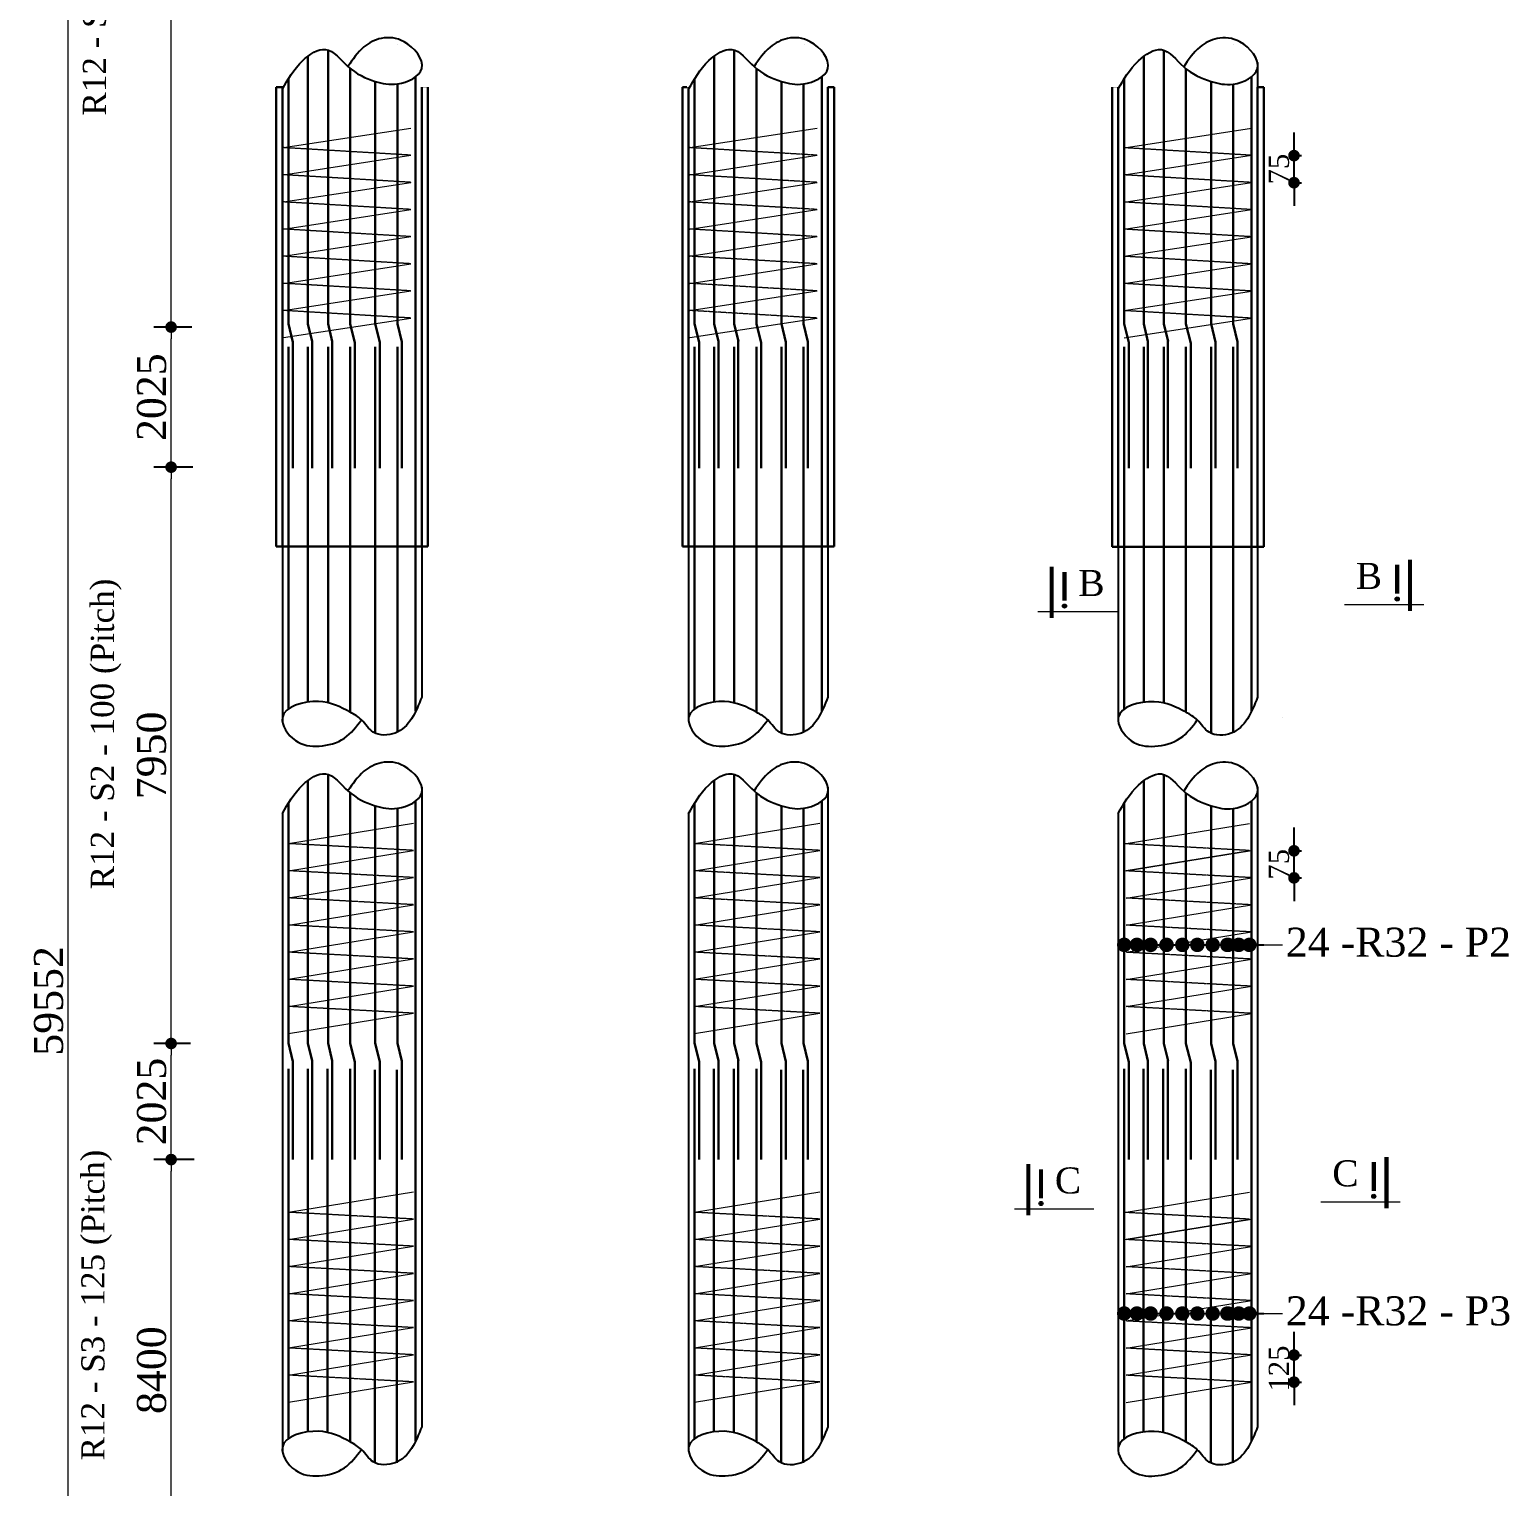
# Model space of a CAD drawing. Header units: millimetres. Extents: x -684453 to 35267, y -286696 to 273430.
# Drawn here: x -289080 to -276332, y 96444 to 108994 of the extents above; entities that cross this region are included whole.
import ezdxf

# ---------------------------------------------------------------- set-up
doc = ezdxf.new("R2010")
doc.units = ezdxf.units.MM
doc.header["$PDMODE"] = 2
doc.linetypes.add('DASHEDX2', pattern=[38.1, 25.4, -12.7])
doc.linetypes.add('HIDDEN', pattern=[9.525, 6.35, -3.175])
doc.layers.get('Defpoints').update_dxf_attribs({"lineweight": 13})
for name, color, linetype, lineweight in [('Binder', 136, 'Continuous', 15), ('dim', 4, 'Continuous', 25), ('Dimision', 4, 'Continuous', 9), ('Pire Line', 11, 'Continuous', 25), ('Reinf.', 12, 'Continuous', 30), ('Steel Casing', 70, 'Continuous', 30), ('Text', 7, 'Continuous', 15)]:
    doc.layers.add(name, color=color, linetype=linetype, lineweight=lineweight)
doc.styles.get("Standard").update_dxf_attribs({"font": 'times.ttf'})
doc.dimstyles.new('ISO-25', dxfattribs={"dimtxt": 175, "dimasz": 100, "dimexe": 65, "dimexo": 115.625, "dimgap": 40, "dimtad": 1, "dimtoh": 1, "dimdec": 0, "dimtxsty": 'Standard', "dimblk": 'DOT', "dimcen": 300, "dimclrd": 256, "dimclre": 256, "dimclrt": 256, "dimadec": 0, "dimazin": 0, "dimtfac": 1, "dimtdec": 0, "dimtix": 1, "dimtmove": 0, "dimatfit": 3, "dimldrblk": 'DOT', "dimfxl": 75, "dimlwd": -1, "dimarcsym": 0})

# ---------------------------------------------------------------- blocks, each defined once
blk = doc.blocks.new('_Dot')
at = {"color": 0, "linetype": 'ByBlock', "lineweight": -2}
blk.add_line((-0.5, 0), (-1, 0), dxfattribs=at)
at = {"color": 0, "linetype": 'ByBlock', "const_width": 0.5}
blk.add_lwpolyline([(-0.25, 0, 1), (0.25, 0, 1)], format="xyb", close=True, dxfattribs=at)
blk = doc.blocks.new('*D367')
at = {"layer": 'Defpoints', "color": 0, "ltscale": 3, "transparency": 16777216}
for p in [(-287861, 100259), (-287579, 100259), (-287548, 99259)]:
    blk.add_point(p, dxfattribs=at)
at = {"layer": 'Dimision', "color": 1, "lineweight": -2, "ltscale": 3, "transparency": 16777216}
for p, q in [((-287694, 100259), (-288011, 100259)), ((-287664, 99259), (-288011, 99259))]:
    blk.add_line(p, q, dxfattribs=at)
at = {"layer": 'Dimision', "ltscale": 3, "transparency": 16777216}
blk.add_line((-287861, 99359), (-287861, 100159), dxfattribs=at)
at = {"layer": 'Dimision', "ltscale": 3, "transparency": 16777216, "xscale": 100, "yscale": 100, "zscale": 100}
for p, rotation in [((-287861, 100259), 90), ((-287861, 99259), 270)]:
    blk.add_blockref('_Dot', p, dxfattribs=dict(at, rotation=rotation))
at = {"layer": 'Dimision', "ltscale": 3, "transparency": 16777216, "insert": (-288028, 99759), "char_height": 250, "attachment_point": 5, "rotation": 90}
blk.add_mtext('2025', dxfattribs=at)
blk = doc.blocks.new('*D360')
at = {"layer": 'Defpoints', "color": 0, "ltscale": 3, "transparency": 16777216}
for p in [(-287861, 106431), (-287567, 106431), (-287560, 105224)]:
    blk.add_point(p, dxfattribs=at)
at = {"layer": 'Dimision', "color": 1, "lineweight": -2, "ltscale": 3, "transparency": 16777216}
for p, q in [((-287683, 106431), (-288011, 106431)), ((-287675, 105224), (-288011, 105224))]:
    blk.add_line(p, q, dxfattribs=at)
at = {"layer": 'Dimision', "ltscale": 3, "transparency": 16777216}
blk.add_line((-287861, 105324), (-287861, 106331), dxfattribs=at)
at = {"layer": 'Dimision', "ltscale": 3, "transparency": 16777216, "xscale": 100, "yscale": 100, "zscale": 100}
for p, rotation in [((-287861, 106431), 90), ((-287861, 105224), 270)]:
    blk.add_blockref('_Dot', p, dxfattribs=dict(at, rotation=rotation))
at = {"layer": 'Dimision', "ltscale": 3, "transparency": 16777216, "insert": (-288028, 105827), "char_height": 250, "attachment_point": 5, "rotation": 90}
blk.add_mtext('2025', dxfattribs=at)
blk = doc.blocks.new('*D362')
at = {"layer": 'Defpoints', "color": 0, "ltscale": 3, "transparency": 16777216}
for p in [(-287861, 99259), (-287548, 99259), (-287579, 95631)]:
    blk.add_point(p, dxfattribs=at)
at = {"layer": 'Dimision', "color": 1, "lineweight": -2, "ltscale": 3, "transparency": 16777216}
for p, q in [((-287664, 99259), (-288011, 99259)), ((-287694, 95631), (-288011, 95631))]:
    blk.add_line(p, q, dxfattribs=at)
at = {"layer": 'Dimision', "ltscale": 3, "transparency": 16777216}
blk.add_line((-287861, 95731), (-287861, 99159), dxfattribs=at)
at = {"layer": 'Dimision', "ltscale": 3, "transparency": 16777216, "xscale": 100, "yscale": 100, "zscale": 100}
for p, rotation in [((-287861, 99259), 90), ((-287861, 95631), 270)]:
    blk.add_blockref('_Dot', p, dxfattribs=dict(at, rotation=rotation))
at = {"layer": 'Dimision', "ltscale": 3, "transparency": 16777216, "insert": (-288028, 97445), "char_height": 250, "attachment_point": 5, "rotation": 90}
blk.add_mtext('8400', dxfattribs=at)
blk = doc.blocks.new('*D363')
at = {"layer": 'Defpoints', "color": 0, "ltscale": 3, "transparency": 16777216}
for p in [(-287861, 105224), (-287560, 105224), (-287579, 100259)]:
    blk.add_point(p, dxfattribs=at)
at = {"layer": 'Dimision', "color": 1, "lineweight": -2, "ltscale": 3, "transparency": 16777216}
for p, q in [((-287675, 105224), (-288011, 105224)), ((-287694, 100259), (-288011, 100259))]:
    blk.add_line(p, q, dxfattribs=at)
at = {"layer": 'Dimision', "ltscale": 3, "transparency": 16777216}
blk.add_line((-287861, 100359), (-287861, 105124), dxfattribs=at)
at = {"layer": 'Dimision', "ltscale": 3, "transparency": 16777216, "xscale": 100, "yscale": 100, "zscale": 100}
for p, rotation in [((-287861, 105224), 90), ((-287861, 100259), 270)]:
    blk.add_blockref('_Dot', p, dxfattribs=dict(at, rotation=rotation))
at = {"layer": 'Dimision', "ltscale": 3, "transparency": 16777216, "insert": (-288029, 102741), "char_height": 250, "attachment_point": 5, "rotation": 90}
blk.add_mtext('7950', dxfattribs=at)
blk = doc.blocks.new('*D364')
at = {"layer": 'Defpoints', "color": 0, "ltscale": 3, "transparency": 16777216}
for p in [(-287861, 112754), (-287538, 112754), (-287567, 106431)]:
    blk.add_point(p, dxfattribs=at)
at = {"layer": 'Dimision', "color": 1, "lineweight": -2, "ltscale": 3, "transparency": 16777216}
for p, q in [((-287654, 112754), (-288011, 112754)), ((-287683, 106431), (-288011, 106431))]:
    blk.add_line(p, q, dxfattribs=at)
at = {"layer": 'Dimision', "ltscale": 3, "transparency": 16777216}
blk.add_line((-287861, 106531), (-287861, 112654), dxfattribs=at)
at = {"layer": 'Dimision', "ltscale": 3, "transparency": 16777216, "xscale": 100, "yscale": 100, "zscale": 100}
for p, rotation in [((-287861, 112754), 90), ((-287861, 106431), 270)]:
    blk.add_blockref('_Dot', p, dxfattribs=dict(at, rotation=rotation))
at = {"layer": 'Dimision', "ltscale": 3, "transparency": 16777216, "insert": (-288029, 109592), "char_height": 250, "attachment_point": 5, "rotation": 90}
blk.add_mtext('7950', dxfattribs=at)
blk = doc.blocks.new('*D368')
at = {"layer": 'Defpoints', "color": 0, "ltscale": 3, "transparency": 16777216}
for p in [(-288749, 116816), (-288361, 116816), (-288194, 84437)]:
    blk.add_point(p, dxfattribs=at)
at = {"layer": 'Dimision', "color": 1, "lineweight": -2, "ltscale": 3, "transparency": 16777216}
for p, q in [((-288477, 116816), (-288899, 116816)), ((-288310, 84437), (-288899, 84437))]:
    blk.add_line(p, q, dxfattribs=at)
at = {"layer": 'Dimision', "ltscale": 3, "transparency": 16777216}
blk.add_line((-288749, 84537), (-288749, 116716), dxfattribs=at)
at = {"layer": 'Dimision', "ltscale": 3, "transparency": 16777216, "xscale": 100, "yscale": 100, "zscale": 100}
for p, rotation in [((-288749, 116816), 90), ((-288749, 84437), 270)]:
    blk.add_blockref('_Dot', p, dxfattribs=dict(at, rotation=rotation))
at = {"layer": 'Dimision', "ltscale": 3, "transparency": 16777216, "insert": (-288916, 100626), "char_height": 250, "attachment_point": 5, "rotation": 90}
blk.add_mtext('59552', dxfattribs=at)
blk = doc.blocks.new('*D372')
at = {"layer": 'Defpoints', "color": 0, "ltscale": 3, "transparency": 16777216}
for p in [(-278597, 107908), (-278188, 107908), (-278612, 107675)]:
    blk.add_point(p, dxfattribs=at)
at = {"layer": 'Pire Line', "linetype": 'Continuous', "ltscale": 3, "transparency": 16777216}
for p, q in [((-278188, 108008), (-278188, 108108)), ((-278188, 107675), (-278188, 107908)), ((-278188, 107575), (-278188, 107475))]:
    blk.add_line(p, q, dxfattribs=at)
at = {"layer": 'Pire Line', "linetype": 'Continuous', "lineweight": -2, "ltscale": 3, "transparency": 16777216}
for p, q in [((-278223, 107908), (-278123, 107908)), ((-278223, 107675), (-278123, 107675))]:
    blk.add_line(p, q, dxfattribs=at)
at = {"layer": 'Pire Line', "ltscale": 3, "transparency": 16777216, "xscale": 100, "yscale": 100, "zscale": 100}
for p, rotation in [((-278188, 107908), 270), ((-278188, 107675), 90)]:
    blk.add_blockref('_Dot', p, dxfattribs=dict(at, rotation=rotation))
at = {"layer": 'Pire Line', "ltscale": 3, "transparency": 16777216, "insert": (-278318, 107792), "char_height": 175, "attachment_point": 5, "rotation": 90}
blk.add_mtext('75', dxfattribs=at)
blk = doc.blocks.new('*D431')
at = {"layer": 'Defpoints', "color": 0, "ltscale": 3, "transparency": 16777216}
for p in [(-278597, 101919), (-278188, 101919), (-278612, 101686)]:
    blk.add_point(p, dxfattribs=at)
at = {"layer": 'Pire Line', "linetype": 'Continuous', "ltscale": 3, "transparency": 16777216}
for p, q in [((-278188, 102019), (-278188, 102119)), ((-278188, 101686), (-278188, 101919)), ((-278188, 101586), (-278188, 101486))]:
    blk.add_line(p, q, dxfattribs=at)
at = {"layer": 'Pire Line', "linetype": 'Continuous', "lineweight": -2, "ltscale": 3, "transparency": 16777216}
for p, q in [((-278223, 101919), (-278123, 101919)), ((-278223, 101686), (-278123, 101686))]:
    blk.add_line(p, q, dxfattribs=at)
at = {"layer": 'Pire Line', "ltscale": 3, "transparency": 16777216, "xscale": 100, "yscale": 100, "zscale": 100}
for p, rotation in [((-278188, 101919), 270), ((-278188, 101686), 90)]:
    blk.add_blockref('_Dot', p, dxfattribs=dict(at, rotation=rotation))
at = {"layer": 'Pire Line', "ltscale": 3, "transparency": 16777216, "insert": (-278318, 101803), "char_height": 175, "attachment_point": 5, "rotation": 90}
blk.add_mtext('75', dxfattribs=at)
blk = doc.blocks.new('*D434')
at = {"layer": 'Defpoints', "color": 0, "ltscale": 3, "transparency": 16777216}
for p in [(-278597, 97575), (-278188, 97575), (-278612, 97342)]:
    blk.add_point(p, dxfattribs=at)
at = {"layer": 'Pire Line', "linetype": 'Continuous', "ltscale": 3, "transparency": 16777216}
for p, q in [((-278188, 97675), (-278188, 97775)), ((-278188, 97342), (-278188, 97575)), ((-278188, 97242), (-278188, 97142))]:
    blk.add_line(p, q, dxfattribs=at)
at = {"layer": 'Pire Line', "linetype": 'Continuous', "lineweight": -2, "ltscale": 3, "transparency": 16777216}
for p, q in [((-278223, 97575), (-278123, 97575)), ((-278223, 97342), (-278123, 97342))]:
    blk.add_line(p, q, dxfattribs=at)
at = {"layer": 'Pire Line', "ltscale": 3, "transparency": 16777216, "xscale": 100, "yscale": 100, "zscale": 100}
for p, rotation in [((-278188, 97575), 270), ((-278188, 97342), 90)]:
    blk.add_blockref('_Dot', p, dxfattribs=dict(at, rotation=rotation))
at = {"layer": 'Pire Line', "ltscale": 3, "transparency": 16777216, "insert": (-278317, 97459), "char_height": 175, "attachment_point": 5, "rotation": 90}
blk.add_mtext('125', dxfattribs=at)

msp = doc.modelspace()

# ---------------------------------------------------------------- hatches: boundary and pattern name
at = {"layer": 'Text'}
for points in [[(-280164.9, 104045.3, 1), (-280164.9, 104009.4, 1)], [(-277298.9, 104106.7, -1), (-277298.9, 104070.8, -1)], [(-277501, 98960, -1), (-277501, 98924.1, -1)], [(-280367.1, 98898.6, 1), (-280367.1, 98862.8, 1)]]:
    msp.add_hatch(color=256, dxfattribs=at).paths.add_polyline_path(points)

# ---------------------------------------------------------------- linework, layer by layer
at = {"layer": 'Binder', "ltscale": 5}
for p, q in [((-286892.2, 107976.8), (-285796.2, 108145.5)), ((-283392.8, 107976.7), (-282296.9, 108145.4)), ((-279650.5, 107975.7), (-278554.6, 108144.4)), ((-286892.2, 107743), (-285796.2, 107911.7)), ((-283392.8, 107742.9), (-282296.9, 107911.5)), ((-279650.5, 107741.9), (-278554.6, 107910.6)), ((-286892.2, 107509.2), (-285796.2, 107677.9)), ((-283392.8, 107509.1), (-282296.9, 107677.7)), ((-279650.5, 107508.1), (-278554.6, 107676.8)), ((-286892.2, 107275.4), (-285796.2, 107444.1)), ((-283392.8, 107275.3), (-282296.9, 107443.9)), ((-279650.5, 107274.3), (-278554.6, 107443)), ((-286892.2, 107041.6), (-285796.2, 107210.2)), ((-283392.8, 107041.5), (-282296.9, 107210.1)), ((-279650.5, 107040.5), (-278554.6, 107209.2)), ((-286892.2, 106807.8), (-285796.2, 106976.4)), ((-283392.8, 106807.6), (-282296.9, 106976.3)), ((-279650.5, 106806.7), (-278554.6, 106975.4)), ((-286892.2, 106574), (-285796.2, 106742.6)), ((-283392.8, 106573.8), (-282296.9, 106742.5)), ((-279650.5, 106572.9), (-278554.6, 106741.5)), ((-286892.2, 106340.1), (-285796.2, 106508.8)), ((-283392.8, 106340), (-282296.9, 106508.7)), ((-279650.5, 106339.1), (-278554.6, 106507.7)), ((-286850.5, 101981.2), (-285771.7, 102156.3)), ((-283351.2, 101981.1), (-282272.4, 102156.2)), ((-279650.5, 101980.1), (-278571.7, 102155.3)), ((-286850.5, 101747.4), (-285771.7, 101922.5)), ((-283351.2, 101747.3), (-282272.4, 101922.4)), ((-279650.5, 101746.3), (-278571.7, 101921.4)), ((-279633.4, 101746.3), (-278554.6, 101921.4)), ((-286850.5, 101513.6), (-285771.7, 101688.7)), ((-283351.2, 101513.5), (-282272.4, 101688.6)), ((-279633.4, 101512.5), (-278554.6, 101687.6)), ((-286850.5, 101279.8), (-285771.7, 101454.9)), ((-283351.2, 101279.6), (-282272.4, 101454.8)), ((-279633.4, 101278.7), (-278554.6, 101453.8)), ((-286850.5, 101046), (-285771.7, 101221.1)), ((-283351.2, 101045.8), (-282272.4, 101221)), ((-279633.4, 101044.9), (-278554.6, 101220)), ((-286850.5, 100812.1), (-285771.7, 100987.3)), ((-283351.2, 100812), (-282272.4, 100987.2)), ((-279633.4, 100811.1), (-278554.6, 100986.2)), ((-286850.5, 100578.3), (-285771.7, 100753.5)), ((-283351.2, 100578.2), (-282272.4, 100753.4)), ((-279633.4, 100577.3), (-278554.6, 100752.4)), ((-286850.5, 100344.5), (-285771.7, 100519.7)), ((-283351.2, 100344.4), (-282272.4, 100519.6)), ((-279633.4, 100343.4), (-278554.6, 100518.6)), ((-286850.5, 98805.2), (-285771.7, 98980.3)), ((-283351.2, 98805), (-282272.4, 98980.2)), ((-279650.5, 98804.1), (-278571.7, 98979.2)), ((-286850.5, 98571.4), (-285771.7, 98746.5)), ((-283351.2, 98571.2), (-282272.4, 98746.4)), ((-279650.5, 98570.3), (-278571.7, 98745.4)), ((-279633.4, 98570.3), (-278554.6, 98745.4)), ((-286850.5, 98337.5), (-285771.7, 98512.7)), ((-283351.2, 98337.4), (-282272.4, 98512.6)), ((-279633.4, 98336.5), (-278554.6, 98511.6)), ((-286850.5, 98103.7), (-285771.7, 98278.9)), ((-283351.2, 98103.6), (-282272.4, 98278.8)), ((-279633.4, 98102.7), (-278554.6, 98277.8)), ((-286850.5, 97869.9), (-285771.7, 98045.1)), ((-283351.2, 97869.8), (-282272.4, 98045)), ((-279633.4, 97868.8), (-278554.6, 98044)), ((-286850.5, 97636.1), (-285771.7, 97811.3)), ((-283351.2, 97636), (-282272.4, 97811.1)), ((-279633.4, 97635), (-278554.6, 97810.2)), ((-286850.5, 97402.3), (-285771.7, 97577.5)), ((-283351.2, 97402.2), (-282272.4, 97577.3)), ((-279633.4, 97401.2), (-278554.6, 97576.4)), ((-286850.5, 97168.5), (-285771.7, 97343.6)), ((-283351.2, 97168.4), (-282272.4, 97343.5)), ((-279633.4, 97167.4), (-278554.6, 97342.6))]:
    msp.add_line(p, q, dxfattribs=at)
at = {"layer": 'Binder', "linetype": 'DASHEDX2', "ltscale": 0.007}
for p, q in [((-285796.2, 107911.7), (-286892.2, 107976.8)), ((-282296.9, 107911.5), (-283392.8, 107976.7)), ((-278554.6, 107910.6), (-279650.5, 107975.7)), ((-285796.2, 107677.9), (-286892.2, 107743)), ((-282296.9, 107677.7), (-283392.8, 107742.9)), ((-278554.6, 107676.8), (-279650.5, 107741.9)), ((-285796.2, 107444.1), (-286892.2, 107509.2)), ((-282296.9, 107443.9), (-283392.8, 107509.1)), ((-278554.6, 107443), (-279650.5, 107508.1)), ((-285796.2, 107210.2), (-286892.2, 107275.4)), ((-282296.9, 107210.1), (-283392.8, 107275.3)), ((-278554.6, 107209.2), (-279650.5, 107274.3)), ((-285796.2, 106976.4), (-286892.2, 107041.6)), ((-282296.9, 106976.3), (-283392.8, 107041.5)), ((-278554.6, 106975.4), (-279650.5, 107040.5)), ((-285796.2, 106742.6), (-286892.2, 106807.8)), ((-282296.9, 106742.5), (-283392.8, 106807.6)), ((-278554.6, 106741.5), (-279650.5, 106806.7)), ((-285796.2, 106508.8), (-286892.2, 106574)), ((-282296.9, 106508.7), (-283392.8, 106573.8)), ((-278554.6, 106507.7), (-279650.5, 106572.9)), ((-285771.7, 101922.5), (-286850.5, 101981.2)), ((-282272.4, 101922.4), (-283351.2, 101981.1)), ((-278571.7, 101921.4), (-279650.5, 101980.1)), ((-285771.7, 101688.7), (-286850.5, 101747.4)), ((-282272.4, 101688.6), (-283351.2, 101747.3)), ((-278554.6, 101687.6), (-279633.4, 101746.3)), ((-285771.7, 101454.9), (-286850.5, 101513.6)), ((-282272.4, 101454.8), (-283351.2, 101513.5)), ((-278554.6, 101453.8), (-279633.4, 101512.5)), ((-285771.7, 101221.1), (-286850.5, 101279.8)), ((-282272.4, 101221), (-283351.2, 101279.6)), ((-278554.6, 101220), (-279633.4, 101278.7)), ((-285771.7, 100987.3), (-286850.5, 101046)), ((-282272.4, 100987.2), (-283351.2, 101045.8)), ((-278554.6, 100986.2), (-279633.4, 101044.9)), ((-285771.7, 100753.5), (-286850.5, 100812.1)), ((-282272.4, 100753.4), (-283351.2, 100812)), ((-278554.6, 100752.4), (-279633.4, 100811.1)), ((-285771.7, 100519.7), (-286850.5, 100578.3)), ((-282272.4, 100519.6), (-283351.2, 100578.2)), ((-278554.6, 100518.6), (-279633.4, 100577.3)), ((-285771.7, 98746.5), (-286850.5, 98805.2)), ((-282272.4, 98746.4), (-283351.2, 98805)), ((-278571.7, 98745.4), (-279650.5, 98804.1)), ((-285771.7, 98512.7), (-286850.5, 98571.4)), ((-282272.4, 98512.6), (-283351.2, 98571.2)), ((-278554.6, 98511.6), (-279633.4, 98570.3)), ((-285771.7, 98278.9), (-286850.5, 98337.5)), ((-282272.4, 98278.8), (-283351.2, 98337.4)), ((-278554.6, 98277.8), (-279633.4, 98336.5)), ((-285771.7, 98045.1), (-286850.5, 98103.7)), ((-282272.4, 98045), (-283351.2, 98103.6)), ((-278554.6, 98044), (-279633.4, 98102.7)), ((-285771.7, 97811.3), (-286850.5, 97869.9)), ((-282272.4, 97811.1), (-283351.2, 97869.8)), ((-278554.6, 97810.2), (-279633.4, 97868.8)), ((-285771.7, 97577.5), (-286850.5, 97636.1)), ((-282272.4, 97577.3), (-283351.2, 97636)), ((-278554.6, 97576.4), (-279633.4, 97635)), ((-285771.7, 97343.6), (-286850.5, 97402.3)), ((-282272.4, 97343.5), (-283351.2, 97402.2)), ((-278554.6, 97342.6), (-279633.4, 97401.2))]:
    msp.add_line(p, q, dxfattribs=at)
at = {"layer": 'dim', "ltscale": 30}
for points in [[(-286902.1, 108481.4), (-286727.8, 108726.2), (-286530.1, 108822.8), (-286337.9, 108674.7), (-286102.3, 108547.6), (-285911.7, 108525.4), (-285702.1, 108658.4), (-285854.4, 108889.2), (-286050.3, 108917.8), (-286200, 108843.9), (-286337.9, 108674.7)], [(-283402.8, 108481.3), (-283228.4, 108726.1), (-283030.8, 108822.7), (-282838.5, 108674.6), (-282603, 108547.4), (-282412.3, 108525.3), (-282202.8, 108658.3), (-282355.1, 108889.1), (-282551, 108917.7), (-282700.7, 108843.8), (-282838.5, 108674.6)], [(-279702.1, 108480.3), (-279527.8, 108725.1), (-279330.1, 108821.7), (-279137.9, 108673.6), (-278902.3, 108546.5), (-278711.7, 108524.4), (-278502.1, 108657.3), (-278654.4, 108888.1), (-278850.3, 108916.7), (-279000, 108842.8), (-279137.9, 108673.6)], [(-285702.1, 103243.7), (-285929.7, 102933.9), (-286119.6, 102941.3), (-286220.8, 103047.3), (-286318.1, 103113.2), (-286592.4, 103205), (-286902.1, 103067.6), (-286790, 102868.9), (-286587.1, 102821.2), (-286368, 102889.9), (-286220.8, 103047.3)], [(-282202.8, 103243.6), (-282430.4, 102933.8), (-282620.3, 102941.2), (-282721.4, 103047.2), (-282818.8, 103113.1), (-283093, 103204.8), (-283402.8, 103067.5), (-283290.6, 102868.8), (-283087.8, 102821.1), (-282868.7, 102889.7), (-282721.4, 103047.2)], [(-278502.1, 103242.7), (-278729.7, 102932.8), (-278919.6, 102940.2), (-279020.8, 103046.2), (-279118.1, 103112.1), (-279392.4, 103203.9), (-279702.1, 103066.6), (-279590, 102867.8), (-279387.1, 102820.1), (-279168, 102888.8), (-279020.8, 103046.2)], [(-286902.2, 102241.3), (-286727.8, 102486.1), (-286530.1, 102582.7), (-286337.9, 102434.6), (-286102.3, 102307.4), (-285911.7, 102285.3), (-285702.1, 102418.3), (-285854.4, 102649.1), (-286050.3, 102677.7), (-286200, 102603.8), (-286337.9, 102434.6)], [(-283402.9, 102241.2), (-283228.4, 102486), (-283030.8, 102582.6), (-282838.5, 102434.5), (-282603, 102307.3), (-282412.3, 102285.2), (-282202.8, 102418.1), (-282355.1, 102649), (-282551, 102677.5), (-282700.7, 102603.7), (-282838.5, 102434.5)], [(-279702.2, 102240.2), (-279527.8, 102485), (-279330.1, 102581.6), (-279137.9, 102433.5), (-278902.3, 102306.4), (-278711.7, 102284.2), (-278502.1, 102417.2), (-278654.4, 102648), (-278850.3, 102676.6), (-279000, 102602.7), (-279137.9, 102433.5)], [(-285702.1, 96957.2), (-285929.7, 96647.4), (-286119.6, 96654.8), (-286220.8, 96760.8), (-286318.1, 96826.7), (-286592.4, 96918.5), (-286902.1, 96781.1), (-286790, 96582.4), (-286587.1, 96534.7), (-286368, 96603.4), (-286220.8, 96760.8)], [(-282202.8, 96957.1), (-282430.4, 96647.3), (-282620.3, 96654.7), (-282721.4, 96760.7), (-282818.8, 96826.6), (-283093, 96918.3), (-283402.8, 96781), (-283290.6, 96582.3), (-283087.8, 96534.6), (-282868.7, 96603.2), (-282721.4, 96760.7)], [(-278502.1, 96956.1), (-278729.7, 96646.3), (-278919.6, 96653.7), (-279020.8, 96759.7), (-279118.1, 96825.6), (-279392.4, 96917.4), (-279702.1, 96780.1), (-279590, 96581.3), (-279387.1, 96533.6), (-279168, 96602.3), (-279020.8, 96759.7)]]:
    msp.add_spline(points, degree=3, dxfattribs=at)
at = {"layer": 'Dimision', "ltscale": 5}
for p, q in [((-285907.1, 108865.9), (-285907.1, 108865.9)), ((-285907.1, 108865.9), (-285907.1, 108865.9)), ((-282407.8, 108865.8), (-282407.8, 108865.8)), ((-282407.8, 108865.8), (-282407.8, 108865.8)), ((-278707.1, 108864.8), (-278707.1, 108864.8)), ((-278707.1, 108864.8), (-278707.1, 108864.8)), ((-278288.2, 103063.9), (-278288.2, 103063.9)), ((-278288.2, 103063.9), (-278288.2, 103063.9)), ((-285907.1, 102625.8), (-285907.1, 102625.8)), ((-285907.1, 102625.8), (-285907.1, 102625.8)), ((-282407.8, 102625.7), (-282407.8, 102625.7)), ((-282407.8, 102625.7), (-282407.8, 102625.7)), ((-278288.2, 101108.9), (-278288.2, 101108.9)), ((-278288.2, 101108.9), (-278288.2, 101108.9)), ((-278288.2, 97932.9), (-278288.2, 97932.9)), ((-278288.2, 97932.9), (-278288.2, 97932.9))]:
    msp.add_line(p, q, dxfattribs=at)
at = {"layer": 'Pire Line', "ltscale": 3}
for p, q in [((-278502.1, 108709.6), (-278502.1, 103242.7)), ((-278502.1, 108709.6), (-278502.1, 103242.7)), ((-285702.1, 108499.2), (-285702.1, 103243.7)), ((-282202.8, 108499.1), (-282202.8, 103243.6)), ((-286902.1, 108481.4), (-286902.1, 103031.9)), ((-283402.8, 108481.3), (-283402.8, 103031.7)), ((-279702.1, 108480.3), (-279702.1, 103030.8)), ((-279702.1, 108480.3), (-279702.1, 103030.8)), ((-285702.1, 102470.6), (-285702.1, 96957.2)), ((-282202.8, 102470.4), (-282202.8, 96957.1)), ((-278502.1, 102469.5), (-278502.1, 101372.2)), ((-278502.1, 102469.5), (-278502.1, 96956.1)), ((-286902.1, 102241.5), (-286902.1, 96745.3)), ((-283402.8, 102241.3), (-283402.8, 96745.2)), ((-279702.1, 102240.4), (-279702.1, 101340.1)), ((-279702.1, 102240.4), (-279702.1, 96744.3))]:
    msp.add_line(p, q, dxfattribs=at)
at = {"layer": 'Reinf.', "ltscale": 5}
for p, q in [((-286682.3, 106458.6), (-286682.3, 108765)), ((-286509.3, 106458.6), (-286509.3, 108817.9)), ((-283182.9, 106458.4), (-283182.9, 108764.9)), ((-283009.9, 106458.4), (-283009.9, 108817.8)), ((-279482.3, 106457.5), (-279482.3, 108763.9)), ((-279309.3, 106457.5), (-279309.3, 108816.9)), ((-286318.5, 106458.6), (-286318.5, 108658.1)), ((-282819.1, 106458.4), (-282819.1, 108657.9)), ((-279118.5, 106457.5), (-279118.5, 108657)), ((-286102.3, 106458.6), (-286102.3, 108547.6)), ((-282603, 106458.4), (-282603, 108547.4)), ((-278902.3, 106457.5), (-278902.3, 108546.5)), ((-286850.5, 106458.6), (-286811.7, 106300)), ((-286682.3, 106458.6), (-286646, 106306.6)), ((-286509.3, 106458.6), (-286473, 106306.6)), ((-286318.5, 106458.6), (-286277.6, 106294.8)), ((-286102.3, 106458.6), (-286064.2, 106301.8)), ((-285911.7, 106458.6), (-285874.8, 106305)), ((-283351.2, 106458.4), (-283312.4, 106299.8)), ((-283182.9, 106458.4), (-283146.6, 106306.4)), ((-283009.9, 106458.4), (-282973.6, 106306.4)), ((-282819.1, 106458.4), (-282778.3, 106294.7)), ((-282603, 106458.4), (-282564.8, 106301.7)), ((-282412.3, 106458.4), (-282375.4, 106304.9)), ((-279650.5, 106457.5), (-279611.7, 106298.9)), ((-279482.3, 106457.5), (-279446, 106305.5)), ((-279309.3, 106457.5), (-279273, 106305.5)), ((-279118.5, 106457.5), (-279077.6, 106293.7)), ((-278902.3, 106457.5), (-278864.2, 106300.7)), ((-278711.7, 106457.5), (-278674.8, 106303.9)), ((-286811.7, 105215.6), (-286811.7, 106300)), ((-286682.3, 103200.5), (-286682.3, 106261.4)), ((-286646, 105215.6), (-286646, 106306.6)), ((-286509.3, 103194), (-286509.3, 106261.4)), ((-286474.9, 105215.6), (-286474.9, 106311.7)), ((-286318.5, 103113.4), (-286318.5, 106261.4)), ((-286277.6, 105215.6), (-286277.6, 106294.8)), ((-286102.3, 102932.1), (-286102.3, 106261.4)), ((-286064.2, 105215.6), (-286064.2, 106301.8)), ((-285874.8, 105215.6), (-285874.8, 106305)), ((-283312.4, 105215.5), (-283312.4, 106299.8)), ((-283182.9, 103200.4), (-283182.9, 106261.3)), ((-283146.6, 105215.5), (-283146.6, 106306.4)), ((-283009.9, 103193.9), (-283009.9, 106261.3)), ((-282975.6, 105215.5), (-282975.6, 106311.6)), ((-282819.1, 103113.3), (-282819.1, 106261.3)), ((-282778.3, 105215.5), (-282778.3, 106294.7)), ((-282603, 102932), (-282603, 106261.3)), ((-282564.8, 105215.5), (-282564.8, 106301.7)), ((-282375.4, 105215.5), (-282375.4, 106304.9)), ((-279611.7, 105214.5), (-279611.7, 106298.9)), ((-279482.3, 103199.4), (-279482.3, 106260.3)), ((-279446, 105214.5), (-279446, 106305.5)), ((-279309.3, 103192.9), (-279309.3, 106260.3)), ((-279274.9, 105214.5), (-279274.9, 106310.6)), ((-279118.5, 103112.3), (-279118.5, 106260.3)), ((-279077.6, 105214.5), (-279077.6, 106293.7)), ((-278902.3, 102931), (-278902.3, 106260.3)), ((-278864.2, 105214.5), (-278864.2, 106300.7)), ((-278674.8, 105214.5), (-278674.8, 106303.9)), ((-286682.3, 100261.5), (-286682.3, 102524.9)), ((-286509.3, 100261.5), (-286509.3, 102577.8)), ((-283182.9, 100261.4), (-283182.9, 102524.8)), ((-283009.9, 100261.4), (-283009.9, 102577.7)), ((-279482.3, 100260.4), (-279482.3, 102523.8)), ((-279309.3, 100260.4), (-279309.3, 102576.7)), ((-286318.5, 100261.5), (-286318.5, 102417.9)), ((-282819.1, 100261.4), (-282819.1, 102417.8)), ((-279118.5, 100260.4), (-279118.5, 102416.9)), ((-286102.3, 100261.5), (-286102.3, 102307.4)), ((-282603, 100261.4), (-282603, 102307.3)), ((-278902.3, 100260.4), (-278902.3, 102306.4)), ((-286850.5, 100261.5), (-286811.7, 100102.9)), ((-286682.3, 100261.5), (-286646, 100109.5)), ((-286509.3, 100261.5), (-286473, 100109.5)), ((-286318.5, 100261.5), (-286277.6, 100097.8)), ((-286102.3, 100261.5), (-286064.2, 100104.7)), ((-285911.7, 100261.5), (-285874.8, 100108)), ((-283351.2, 100261.4), (-283312.4, 100102.8)), ((-283182.9, 100261.4), (-283146.6, 100109.4)), ((-283009.9, 100261.4), (-282973.6, 100109.4)), ((-282819.1, 100261.4), (-282778.3, 100097.7)), ((-282603, 100261.4), (-282564.8, 100104.6)), ((-282412.3, 100261.4), (-282375.4, 100107.9)), ((-279650.5, 100260.4), (-279611.7, 100101.9)), ((-279482.3, 100260.4), (-279446, 100108.5)), ((-279309.3, 100260.4), (-279273, 100108.5)), ((-279118.5, 100260.4), (-279077.6, 100096.7)), ((-278902.3, 100260.4), (-278864.2, 100103.7)), ((-278711.7, 100260.4), (-278674.8, 100106.9)), ((-286811.7, 99258.6), (-286811.7, 100102.9)), ((-286646, 99258.6), (-286646, 100109.5)), ((-286474.9, 99258.6), (-286474.9, 100114.7)), ((-286277.6, 99258.6), (-286277.6, 100097.8)), ((-286064.2, 99258.6), (-286064.2, 100104.7)), ((-285874.8, 99258.6), (-285874.8, 100108)), ((-283312.4, 99258.6), (-283312.4, 100102.8)), ((-283146.6, 99258.6), (-283146.6, 100109.4)), ((-282975.6, 99258.6), (-282975.6, 100114.6)), ((-282778.3, 99258.6), (-282778.3, 100097.7)), ((-282564.8, 99258.6), (-282564.8, 100104.6)), ((-282375.4, 99258.6), (-282375.4, 100107.9)), ((-279611.7, 99258.6), (-279611.7, 100101.9)), ((-279446, 99258.6), (-279446, 100108.5)), ((-279274.9, 99258.6), (-279274.9, 100113.6)), ((-279077.6, 99258.6), (-279077.6, 100096.7)), ((-278864.2, 99258.6), (-278864.2, 100103.7)), ((-278674.8, 99258.6), (-278674.8, 100106.9)), ((-286318.5, 96826.9), (-286318.5, 100041)), ((-282819.1, 96826.7), (-282819.1, 100040.9)), ((-279118.5, 96825.8), (-279118.5, 100039.9))]:
    msp.add_line(p, q, dxfattribs=at)
for points in [[(-286850.5, 106458.6), (-286850.5, 108570.7)], [(-285911.7, 106458.6), (-285911.7, 108525.4)], [(-285754.6, 103121.2), (-285754.6, 108587.4)], [(-283351.2, 106458.4), (-283351.2, 108570.5)], [(-282412.3, 106458.4), (-282412.3, 108525.3)], [(-282255.3, 103121.1), (-282255.3, 108587.3)], [(-279650.5, 106457.5), (-279650.5, 108569.6)], [(-278711.7, 106457.5), (-278711.7, 108524.4)], [(-278554.6, 103120.1), (-278554.6, 108586.3)], [(-286850.5, 103141.6), (-286850.5, 106261.4)], [(-285911.7, 102941.7), (-285911.7, 106261.4)], [(-283351.2, 103141.4), (-283351.2, 106261.3)], [(-282412.3, 102941.5), (-282412.3, 106261.3)], [(-279650.5, 103140.5), (-279650.5, 106260.3)], [(-278711.7, 102940.6), (-278711.7, 106260.3)], [(-286850.5, 100261.5), (-286850.5, 102330.6)], [(-285911.7, 100261.5), (-285911.7, 102285.3)], [(-285754.6, 96834.7), (-285754.6, 102347.3)], [(-283351.2, 100261.4), (-283351.2, 102330.5)], [(-282412.3, 100261.4), (-282412.3, 102285.2)], [(-282255.3, 96834.6), (-282255.3, 102347.2)], [(-279650.5, 100260.4), (-279650.5, 102329.5)], [(-278711.7, 100260.4), (-278711.7, 102284.2)], [(-278554.6, 96833.6), (-278554.6, 102346.2)], [(-286850.5, 96855.1), (-286850.5, 100041)], [(-286684.8, 96913.6), (-286684.8, 100041)], [(-286513.8, 96908.5), (-286513.8, 100041)], [(-286105.3, 96647.2), (-286105.3, 100033)], [(-285915.9, 96647.2), (-285915.9, 100033)], [(-283351.2, 96854.9), (-283351.2, 100040.9)], [(-283185.5, 96913.5), (-283185.5, 100040.9)], [(-283014.5, 96908.4), (-283014.5, 100040.9)], [(-282606, 96647.1), (-282606, 100032.9)], [(-282416.6, 96647.1), (-282416.6, 100032.9)], [(-279650.5, 96854), (-279650.5, 100039.9)], [(-279484.8, 96912.5), (-279484.8, 100039.9)], [(-279313.8, 96907.4), (-279313.8, 100039.9)], [(-278905.3, 96646.1), (-278905.3, 100032)], [(-278715.9, 96646.1), (-278715.9, 100032)]]:
    msp.add_lwpolyline(points, dxfattribs=at)
at = {"layer": 'Steel Casing', "linetype": 'HIDDEN', "ltscale": 0.3}
for p, q in [((-286955.4, 108499.2), (-286902.1, 108499.2)), ((-285702.1, 108499.2), (-285648.8, 108499.2)), ((-283456.1, 108499.1), (-283402.8, 108499.1)), ((-282202.8, 108499.1), (-282149.5, 108499.1)), ((-279755.4, 108498.1), (-279702.1, 108498.1)), ((-278502.1, 108498.1), (-278448.8, 108498.1))]:
    msp.add_line(p, q, dxfattribs=at)
at = {"layer": 'Steel Casing', "linetype": 'Continuous', "ltscale": 0.3}
for p, q in [((-286955.5, 104540.1), (-285648.8, 104540.1)), ((-283456.2, 104539.9), (-282149.5, 104539.9)), ((-279755.5, 104539), (-278448.8, 104539))]:
    msp.add_line(p, q, dxfattribs=at)
for points in [[(-286955.5, 108499.2), (-286955.5, 104540.1)], [(-286902.2, 104540.1), (-286902.1, 108499.2)], [(-285702.1, 108499.2), (-285702.2, 104540.1)], [(-285648.8, 104540.1), (-285648.8, 108499.2)], [(-283456.1, 108499.1), (-283456.2, 104539.9)], [(-283402.8, 104539.9), (-283402.8, 108499.1)], [(-282202.8, 108499.1), (-282202.8, 104539.9)], [(-282149.5, 104539.9), (-282149.5, 108499.1)], [(-279755.5, 108498.1), (-279755.5, 104539)], [(-279702.2, 104539), (-279702.1, 108498.1)], [(-278502.1, 108498.1), (-278502.2, 104539)], [(-278448.8, 104539), (-278448.8, 108498.1)]]:
    msp.add_lwpolyline(points, dxfattribs=at)
at = {"layer": 'Text'}
for p, q in [((-277754.2, 104040.6), (-277070, 104040.6)), ((-279709.7, 103979.2), (-280393.8, 103979.2)), ((-279911.8, 98832.6), (-280595.9, 98832.6)), ((-277956.3, 98893.9), (-277272.1, 98893.9))]:
    msp.add_line(p, q, dxfattribs=at)
at = {"layer": 'Text', "const_width": 35.9}
for points in [[(-277188.7, 103985.7), (-277188.7, 104428.1)], [(-280275.2, 103924.3), (-280275.2, 104366.7)], [(-280164.9, 104072.9), (-280164.9, 104322.4)], [(-277298.9, 104134.2), (-277298.9, 104383.7)], [(-280477.3, 98777.7), (-280477.3, 99220.1)], [(-280367.1, 98926.2), (-280367.1, 99175.7)], [(-277501, 98987.6), (-277501, 99237.1)], [(-277390.8, 98839.1), (-277390.8, 99281.4)]]:
    msp.add_lwpolyline(points, dxfattribs=at)
at = {"layer": 'Text'}
for centre in [(-280164.9, 104027.4), (-277298.9, 104088.7), (-277501, 98942.1), (-280367.1, 98880.7)]:
    msp.add_circle(centre, 17.9, dxfattribs=at)

# ---------------------------------------------------------------- texts
at = {"layer": 'Dimision', "ltscale": 3, "char_height": 200, "attachment_point": 5, "rotation": 90}
for s, insert in [('R12 - S1 - 75 (Pitch)', (-288489.3, 109515.7)), ('R12 - S2 - 100 (Pitch)', (-288420.8, 102925.6)), ('R12 - S3 - 125 (Pitch)', (-288502.5, 98005.5))]:
    msp.add_mtext(s, dxfattribs=dict(at, insert=insert))
at = {"layer": 'Text'}
for s, height, p in [('B', 224.2, (-280045.9, 104114.1)), ('B', 224.2, (-277655.8, 104175.4)), ('24 -R32 - P2', 250, (-278258.2, 101007)), ('C', 224.2, (-280248, 98967.4)), ('C', 224.2, (-277857.9, 99028.8)), ('24 -R32 - P3', 250, (-278258.2, 97831))]:
    msp.add_text(s, height=height, dxfattribs=at).set_placement(p)

# ---------------------------------------------------------------- dimensions: what is measured, and where the dimension line sits
at = {"layer": 'Dimision', "ltscale": 3}
for base, p1, p2, text, picture, middle in [((-288748.7, 116815.6), (-288194.5, 84436.8), (-288361.3, 116815.6), '59552', '*D368', (-288916.2, 100626.2)), ((-287861.2, 112754.1), (-287567.4, 106430.7), (-287538.2, 112754.1), '7950', '*D364', (-288028.7, 109592.4)), ((-287861.2, 106430.7), (-287559.7, 105223.8), (-287567.4, 106430.7), '2025', '*D360', (-288028.4, 105827.2)), ((-287861.2, 105223.8), (-287578.6, 100258.7), (-287559.7, 105223.8), '7950', '*D363', (-288028.7, 102741.3)), ((-287861.2, 100258.7), (-287547.9, 99258.6), (-287578.6, 100258.7), '2025', '*D367', (-288028.4, 99758.7)), ((-287861.2, 99258.6), (-287578.6, 95631.3), (-287547.9, 99258.6), '8400', '*D362', (-288028.4, 97444.9))]:
    dim = msp.add_linear_dim(base=base, p1=p1, p2=p2, angle=90, text=text, dimstyle='ISO-25', override={"dimtxt": 250, "dimexe": 150, "dimclre": 1}, dxfattribs=at)
    dim.commit()
    dim.dimension.update_dxf_attribs({"geometry": picture, "text_midpoint": middle})
at = {"layer": 'Pire Line', "ltscale": 3}
for base, p1, p2, text, picture, middle in [((-278188.4, 107908.4), (-278611.6, 107675.5), (-278597, 107908.4), '75', '*D372', (-278317.7, 107791.9)), ((-278188.4, 101919.2), (-278611.6, 101686.3), (-278597, 101919.2), '75', '*D431', (-278317.7, 101802.8)), ((-278188.4, 97575.2), (-278611.6, 97342.3), (-278597, 97575.2), '125', '*D434', (-278317.4, 97458.8))]:
    dim = msp.add_linear_dim(base=base, p1=p1, p2=p2, angle=90, text=text, dimstyle='ISO-25', override={"dimfxl": 35, "dimfxlon": 1, "dimarcsym": 2}, dxfattribs=at)
    dim.commit()
    dim.dimension.update_dxf_attribs({"geometry": picture, "text_midpoint": middle})

# ---------------------------------------------------------------- leaders
at = {"layer": 'Dimision', "ltscale": 5}
for points in [[(-279650.5, 101108.9), (-278788.5, 101108.9)], [(-279540.9, 101108.9), (-278678.9, 101108.9)], [(-279423.2, 101108.9), (-278561.2, 101108.9)], [(-279286, 101108.9), (-278423.9, 101108.9)], [(-279150.2, 101108.9), (-278288.2, 101108.9)], [(-279020.9, 101108.9), (-278288.2, 101108.9)], [(-278888.4, 101108.9), (-278288.2, 101108.9)], [(-278762.5, 101108.9), (-278288.2, 101108.9)], [(-278756.4, 101108.9), (-278288.2, 101108.9)], [(-278756.4, 101108.9), (-278288.2, 101108.9)], [(-278664.4, 101108.9), (-278288.2, 101108.9)], [(-278664.4, 101108.9), (-278288.2, 101108.9)], [(-278572.4, 101108.9), (-278288.2, 101108.9)], [(-279650.5, 97932.9), (-278788.5, 97932.9)], [(-279540.9, 97932.9), (-278678.9, 97932.9)], [(-279423.2, 97932.9), (-278561.2, 97932.9)], [(-279286, 97932.9), (-278423.9, 97932.9)], [(-279150.2, 97932.9), (-278288.2, 97932.9)], [(-279020.9, 97932.9), (-278288.2, 97932.9)], [(-278888.4, 97932.9), (-278288.2, 97932.9)], [(-278762.5, 97932.9), (-278288.2, 97932.9)], [(-278756.4, 97932.9), (-278288.2, 97932.9)], [(-278756.4, 97932.9), (-278288.2, 97932.9)], [(-278664.4, 97932.9), (-278288.2, 97932.9)], [(-278664.4, 97932.9), (-278288.2, 97932.9)], [(-278572.4, 97932.9), (-278288.2, 97932.9)]]:
    msp.add_leader(points, dimstyle='ISO-25', override={"dimasz": 125, "dimtad": 0}, dxfattribs=at)

doc.saveas('drawing.dxf')
